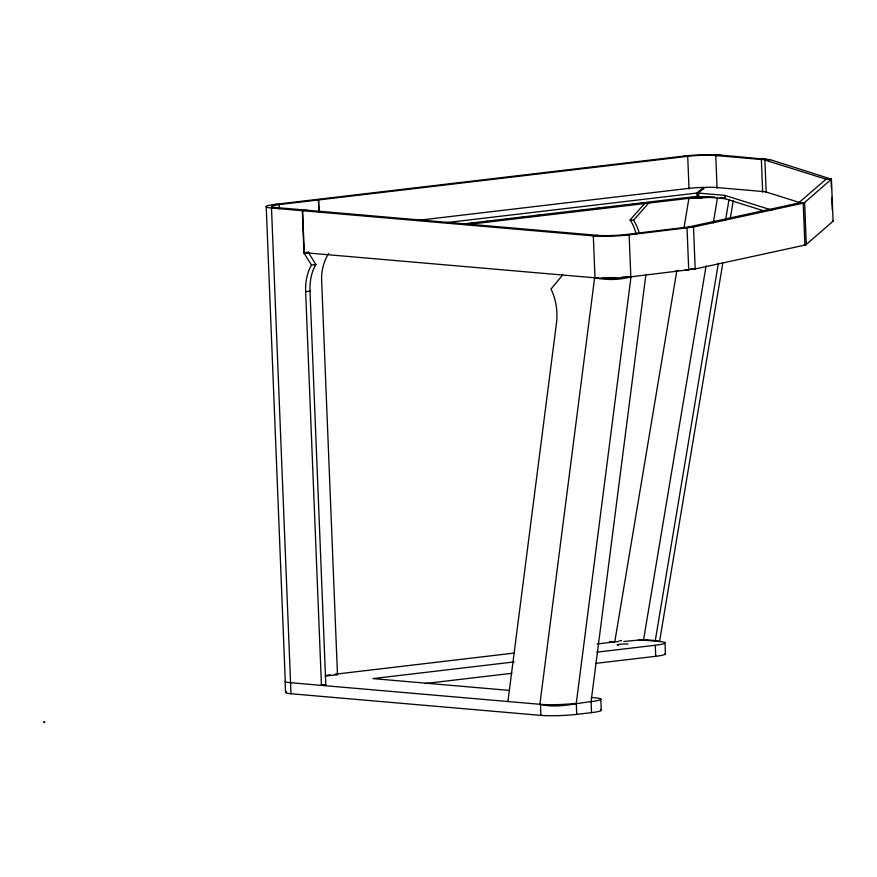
<?xml version="1.0" encoding="UTF-8"?>
<svg xmlns="http://www.w3.org/2000/svg" width="877" height="877" viewBox="0 0 877 877"><rect width="100%" height="100%" fill="white"/><g stroke="black" fill="none" stroke-linecap="round" stroke-linejoin="round"><path stroke-width="1.32" d="M507.915 701.523L556.489 322.955A38.862 23.811 83.3 0 0 550.997 289.07L562.639 275.016M286.494 691.679A25.532 2.532 -2.3 0 0 291 693.751L540.89 715.38A25.543 2.532 -2.3 0 0 576.726 714.371L576.288 703.332L631.012 276.836L628.962 276.924M645.834 275.082L591.098 701.589L591.547 712.628L576.726 714.371M676.792 270.916L614.766 641.887L597.171 643.97M683.983 227.899L688.927 198.334L714.119 197.281M706.106 265.808L643.608 639.574L623.821 641.493M713.275 222.933L717.529 197.489M722.889 262.672L659.548 641.515L647.884 640.506L643.608 639.574L655.283 640.583L718.384 263.188M725.597 220.061L728.973 199.846M730.333 218.187L733.26 200.658M315.194 199.627L684.279 156.029A25.532 2.532 -2.3 0 1 720.116 155.032L770.236 159.68L831.418 179.182L804.132 202.938L693.499 227.022L629.138 234.872A25.532 2.532 -2.3 0 1 593.312 235.869L302.565 210.71L304.253 252.664L594.99 277.823A25.532 2.532 -2.3 0 0 630.826 276.814L695.187 268.965L805.82 244.891L833.106 221.136L832.744 220.697M636.099 234.104A38.862 30.476 -85.1 0 0 630.092 219.995L645.253 202.795M630.092 219.995L633.523 220.291L648.684 203.091M44.672 722.231L43.861 722.177L44.398 722.286M446.985 222.55L696.952 193.028L703.376 187.382L703.442 189.037M764.086 210.951L724.917 198.673L698.421 196.382L698.289 193.072L704.856 187.316A17.211 1.71 -2.3 0 1 716.334 187.503L765.106 191.712L800.109 202.686M462.058 224.095L697.083 196.338L698.925 194.727M594.99 277.823L593.312 235.869L597.665 235.354A19.985 1.984 -2.3 0 0 625.707 234.565L688.664 226.946L798.377 203.102L825.915 179.336L831.418 179.182L833.106 221.136M631.012 276.836C619.228 280.147 606.588 280.18 594.628 277.79L539.892 704.286C556.95 708.539 574.194 703.562 591.098 701.589A25.543 2.532 -2.3 0 0 595.351 697.851L591.262 697.5M44.025 722.253L44.53 722.144M291 693.751L271.497 208.024A25.532 2.532 -2.3 0 1 275.751 204.297L314.964 199.66L318.636 199.934L687.711 156.325A19.985 1.984 -2.3 0 1 715.764 155.547L720.116 155.032M306.742 210.184L275.849 207.509L271.497 208.024L302.39 210.699L306.928 210.195L597.665 235.354M765.72 158.978L761.357 159.493L715.764 155.547L717.068 188.171M416.761 220.5L688.664 188.38A19.985 1.984 -2.3 0 1 703.376 187.382M470.215 223.471L472.933 223.153M485.145 221.706L487.853 221.388M491.931 220.905L494.639 220.587M500.065 219.941L502.784 219.623M506.851 219.14L509.57 218.822M514.996 218.176L517.704 217.858M521.782 217.375L524.49 217.057M536.702 215.61L539.421 215.293M551.633 213.845L554.341 213.528M566.553 212.091L569.272 211.763M581.484 210.327L584.203 210.009M596.415 208.562L599.123 208.244M603.19 207.761L605.908 207.443M611.335 206.797L614.053 206.479M618.121 205.996L620.839 205.678M626.266 205.032L628.973 204.714M633.051 204.231L635.759 203.913M641.186 203.267L643.904 202.949M466.86 224.567L689.399 198.279A19.985 1.984 -2.3 0 1 715.325 197.347M304.253 252.664L308.616 252.148M303.946 253.025L308.452 252.521L315.873 264.558A38.862 23.811 83.3 0 0 309.998 291.164L325.816 684.871L321.453 685.386L305.645 291.679A38.862 23.811 83.3 0 1 311.51 265.073L303.946 253.025L302.39 210.699M311.51 265.073L315.873 264.558M305.645 291.679L309.998 291.164M675.86 270.796L678.557 270.478M327.274 675.147L330.059 674.819M335.485 674.183L514.437 653.036M609.329 641.832L612.047 641.504M325.29 676.079L337.47 674.643L321.64 280.541A38.862 30.476 -85.1 0 1 328.689 253.365M514.108 661.927L372.922 678.601L509.384 690.407M596.919 652.148L655.294 645.253A25.543 2.532 -2.3 0 0 659.548 641.515L655.283 640.583M424.961 683.556L511.839 673.284M596.009 663.341L655.744 656.292A25.543 2.532 -2.3 0 0 664.974 653.431M615.994 277.592L602.97 277.746M770.236 159.68L761.357 159.493L762.672 192.118M766.202 192.666L764.897 160.042L825.728 179.105L831.067 178.744L831.44 188.073M618.142 641.723L611.335 641.591M627.932 276.968L621.793 277.187M799.122 202.85L804.626 202.697L806.314 244.65L804.11 244.705M44.672 722.188L43.971 722.166M702.028 198.114L694.485 198.092M798.377 203.102L803.222 203.179L804.9 245.132M688.664 226.946L693.499 227.022L695.187 268.965L690.352 268.888M684.279 156.029L687.711 156.325L689.026 188.961M698.289 193.072L724.786 195.363L771.782 210.096M720.116 197.709L725.487 198.191M683.6 227.735L687.031 228.031L688.719 269.973L685.288 269.678M275.751 204.297L279.182 204.593L318.406 199.956L318.899 212.245M625.707 234.565L629.138 234.872L630.826 276.814M335.178 674.446L337.47 674.643M321.782 684.52L325.816 684.871M576.288 703.332A25.543 2.532 -2.3 0 1 540.451 704.341L290.561 682.712A25.532 2.532 -2.3 0 1 285.266 681.056L266.202 206.369M665.446 653.814L665.007 642.775M601.249 710.14L600.811 699.101M285.113 681.462L285.551 692.501M831.813 197.391L832.328 210.206M724.786 195.363L724.917 198.673M696.952 193.028L697.083 196.338M655.294 645.253L655.744 656.292M540.451 704.341L540.89 715.38M318.636 199.934L319.118 212.102M279.346 208.682L279.182 204.593A19.985 1.984 -2.3 0 0 275.849 207.509M695.472 197.139A25.532 2.532 -2.3 0 1 700.767 196.854M618.417 645.176A6.106 0.603 -2.3 0 1 619.436 644.288A6.106 0.603 -2.3 0 1 628.009 644.047M600.789 709.767A25.543 2.532 -2.3 0 1 591.547 712.628M619.009 640.846A25.543 2.532 -2.3 0 1 621.563 640.659M638.522 640.144A25.543 2.532 -2.3 0 1 647.884 640.506M633.523 220.291A38.862 30.476 -85.1 0 1 638.982 232.186"/></g></svg>
